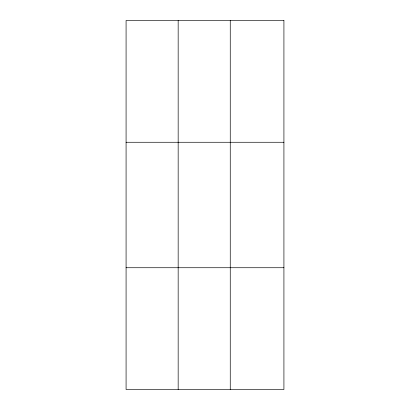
<?xml version="1.0" encoding="UTF-8"?>
<svg xmlns="http://www.w3.org/2000/svg" width="410" height="410" viewBox="0 0 410 410"><rect width="100%" height="100%" fill="white"/><g stroke="black" fill="none" stroke-linecap="round" stroke-linejoin="round"><path stroke-width="0.61" d="M178.165 20.5L178.165 389.5M230.256 20.5L230.256 389.5M126.08 142.27L283.92 142.27M126.08 267.73L283.92 267.73M283.92 20.5L283.92 389.5L126.08 389.5L126.08 20.5L283.92 20.5"/></g></svg>
